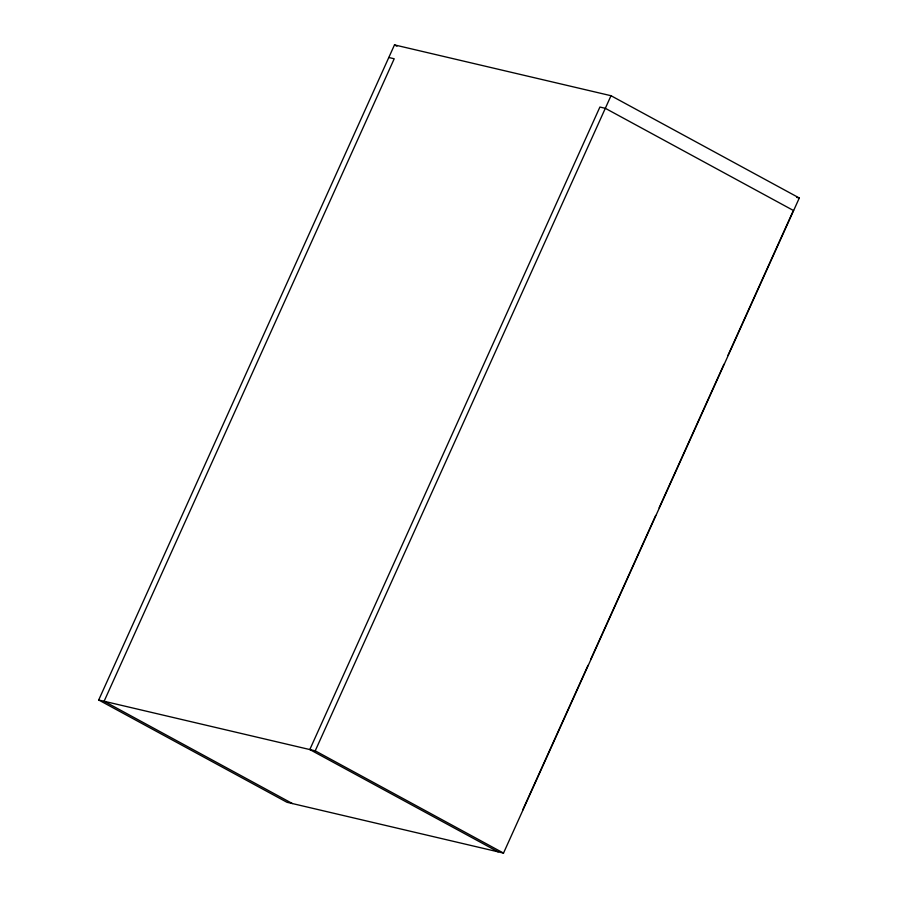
<?xml version="1.0" encoding="UTF-8"?>
<svg xmlns="http://www.w3.org/2000/svg" width="898" height="898" viewBox="0 0 898 898"><rect width="100%" height="100%" fill="white"/><g stroke="black" fill="none" stroke-linecap="round" stroke-linejoin="round"><path stroke-width="1.35" d="M98.701 700.002L394.491 44.9L611.01 95.716L799.299 197.998L503.509 853.1L286.99 802.284L98.701 700.002L315.22 750.829L503.509 853.1M315.22 750.829L611.01 95.716M522.58 810.221L587.999 665.339M590.839 659.042L655.686 515.441M659.098 507.864L723.945 364.262M727.93 355.417L792.777 211.805M388.8 57.494L394.211 58.774L104.112 701.271L292.4 803.553M796.582 197.358L799.299 197.998M793.619 210.592L605.331 108.321L599.909 107.042L309.81 749.549L498.098 851.832M394.491 44.9L396.95 46.236"/></g></svg>
